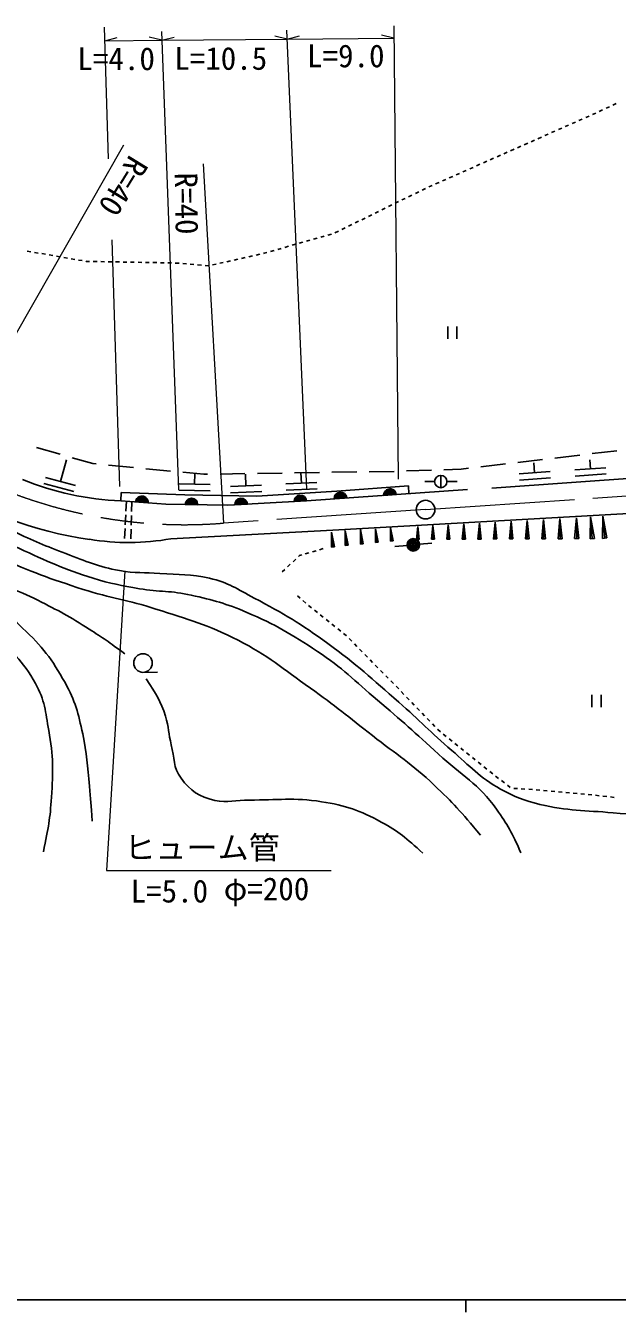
# Model space of a CAD drawing. Units: millimetres, scale not verified. Extents: x 40000 to 680000, y 20000 to 380000.
# Drawn here: x 132601 to 180186, y 204000 to 307501 of the extents above; entities that cross this region are included whole.
import ezdxf
from ezdxf.enums import TextEntityAlignment as Align

# ---------------------------------------------------------------- set-up
doc = ezdxf.new("R2010")
doc.units = ezdxf.units.MM
doc.header["$LTSCALE"] = 1000
doc.header["$PDMODE"] = 32
doc.header["$PDSIZE"] = 500
doc.linetypes.add('CHAIN', pattern=[18.5, 12, -1.5, 3.5, -1.5])
for name, color, linetype, lineweight in [('M-BGD', 7, 'Continuous', 25), ('M-BGD-HTXT', 7, 'Continuous', 13), ('M-BMK', 2, 'CHAIN', 13), ('M-BMK-SRVR', 3, 'Continuous', 25), ('M-STR-HTXT', 7, 'Continuous', 13), ('M-TTL-BAND', 7, 'Continuous', 25)]:
    doc.layers.add(name, color=color, linetype=linetype, lineweight=lineweight)
doc.styles.add('ＭＳ ゴシック', font='')
doc.styles.get('ＭＳ ゴシック').set_extended_font_data('MS Gothic')

msp = doc.modelspace()

# ---------------------------------------------------------------- hatches: boundary and pattern name
at = {"layer": 'M-BGD'}
for points in [[(162409, 269785, 1), (161412, 269717)], [(142443, 269113, 0.42168), (141980, 269664, 0.42168), (141441, 269188)], [(146436, 268965, 0.4205), (145945, 269484, 0.4205), (145437, 268982)], [(150432, 269014, 0.99528), (149418, 268957)], [(155189, 269280, 0.98833), (154191, 269224)], [(158419, 269514, 1), (157421, 269447)]]:
    msp.add_hatch(color=256, dxfattribs=at).paths.add_polyline_path(points)

# ---------------------------------------------------------------- linework, layer by layer
for p, q in [((179824, 301117), (180096, 301245)), ((177644, 300114), (177918, 300235)), ((178193, 300356), (178467, 300478)), ((178739, 300605), (179010, 300733)), ((179282, 300861), (179553, 300989)), ((175449, 299142), (175724, 299264)), ((175998, 299385), (176272, 299507)), ((176547, 299628), (176821, 299749)), ((177095, 299871), (177370, 299992)), ((173255, 298171), (173529, 298293)), ((173803, 298414), (174078, 298535)), ((174352, 298657), (174626, 298778)), ((174901, 298900), (175175, 299021)), ((170511, 296957), (170785, 297079)), ((171060, 297200), (171334, 297322)), ((171608, 297443), (171883, 297564)), ((172157, 297686), (172432, 297807)), ((172706, 297929), (172980, 298050)), ((168316, 295986), (168591, 296108)), ((168865, 296229), (169139, 296351)), ((169414, 296472), (169688, 296593)), ((169962, 296715), (170237, 296836)), ((166122, 295015), (166396, 295137)), ((166670, 295258), (166945, 295379)), ((167219, 295501), (167493, 295622)), ((167768, 295744), (168042, 295865)), ((163942, 294012), (164211, 294144)), ((164481, 294276), (164750, 294408)), ((165024, 294530), (165299, 294651)), ((165573, 294772), (165847, 294894)), ((161787, 292954), (162057, 293086)), ((162326, 293219), (162595, 293351)), ((162865, 293483), (163134, 293615)), ((163403, 293747), (163673, 293879)), ((159633, 291897), (159902, 292029)), ((160172, 292161), (160441, 292293)), ((160710, 292426), (160980, 292558)), ((161249, 292690), (161518, 292822)), ((157478, 290840), (157748, 290972)), ((158017, 291104), (158286, 291236)), ((158556, 291368), (158825, 291500)), ((159094, 291633), (159364, 291765)), ((154023, 289838), (154311, 289920)), ((154600, 290003), (154888, 290086)), ((155176, 290168), (155465, 290251)), ((155753, 290333), (156042, 290414)), ((156331, 290494), (156620, 290575)), ((156909, 290655), (157198, 290736)), ((132707, 289371), (133003, 289320)), ((133298, 289269), (133594, 289217)), ((133889, 289166), (134185, 289115)), ((134481, 289064), (134776, 289013)), ((135072, 288961), (135367, 288910)), ((135663, 288859), (135959, 288808)), ((149959, 288784), (150252, 288850)), ((150544, 288916), (150837, 288982)), ((151129, 289048), (151422, 289114)), ((151715, 289180), (151791, 289198)), ((151791, 289198), (152004, 289259)), ((152293, 289341), (152581, 289424)), ((152869, 289507), (153158, 289589)), ((153446, 289672), (153735, 289755)), ((136254, 288757), (136550, 288706)), ((136845, 288654), (137141, 288603)), ((137437, 288552), (137491, 288543)), ((137491, 288543), (137736, 288538)), ((138036, 288533), (138336, 288527)), ((138636, 288522), (138936, 288516)), ((139236, 288511), (139535, 288505)), ((139835, 288500), (140135, 288494)), ((140435, 288489), (140735, 288483)), ((141035, 288478), (141335, 288472)), ((141635, 288467), (141935, 288461)), ((142235, 288456), (142535, 288451)), ((142835, 288445), (143135, 288440)), ((143435, 288434), (143735, 288429)), ((144035, 288423), (144335, 288418)), ((144635, 288412), (144935, 288407)), ((145233, 288382), (145532, 288355)), ((145831, 288328), (146130, 288302)), ((146429, 288275), (146727, 288248)), ((147026, 288221), (147325, 288194)), ((147618, 288255), (147911, 288321)), ((148203, 288387), (148496, 288453)), ((148789, 288519), (149081, 288585)), ((149374, 288651), (149666, 288718)), ((166543, 283307), (166543, 282307)), ((167293, 283307), (167293, 282307)), ((133456, 273572), (135379, 273021)), ((178155, 273074), (180141, 273308)), ((135401, 270836), (135872, 272583)), ((136340, 272745), (137986, 272273)), ((137986, 272273), (138272, 272246)), ((169217, 272022), (171203, 272256)), ((201555, 272528), (170090, 270290)), ((172196, 272373), (174183, 272606)), ((173532, 271538), (173476, 272328)), ((175176, 272723), (177162, 272957)), ((178021, 271857), (177969, 272591)), ((139268, 272151), (141259, 271961)), ((142254, 271865), (144245, 271675)), ((145240, 271580), (146937, 271418)), ((146188, 270614), (146207, 271486)), ((146937, 271418), (147233, 271423)), ((148233, 271438), (150232, 271468)), ((150312, 270485), (150271, 271415)), ((151232, 271484), (153232, 271514)), ((154232, 271529), (156232, 271560)), ((154775, 270690), (154737, 271537)), ((157232, 271575), (159231, 271606)), ((160231, 271621), (162231, 271651)), ((163231, 271680), (165229, 271751)), ((165987, 271328), (165987, 270328)), ((166229, 271786), (167641, 271837)), ((167641, 271837), (168224, 271905)), ((174779, 271626), (172286, 271449)), ((179268, 271945), (176774, 271768)), ((179303, 271447), (176810, 271269)), ((136477, 270028), (134063, 270679)), ((136607, 270510), (134194, 271161)), ((147426, 270086), (144927, 270141)), ((147437, 270586), (144938, 270641)), ((151560, 270542), (149063, 270428)), ((156024, 270747), (153526, 270634)), ((156047, 270248), (153549, 270134)), ((168125, 270181), (155189, 269280)), ((157620, 270046), (163405, 270482)), ((163405, 270482), (163407, 269853)), ((165485, 270826), (164719, 270827)), ((166487, 270829), (167304, 270829)), ((174815, 271127), (172321, 270950)), ((140253, 269276), (140281, 269955)), ((143864, 269008), (140253, 269276)), ((140281, 269955), (145412, 269754)), ((140695, 269243), (140659, 268444)), ((141140, 269210), (141115, 268411)), ((145412, 269754), (151197, 269645)), ((155189, 269280), (148858, 268926)), ((151583, 270042), (149086, 269929)), ((151197, 269645), (157620, 270046)), ((157296, 266930), (200640, 269339)), ((140645, 268144), (140609, 267345)), ((141106, 268111), (141081, 267311)), ((148858, 268926), (143864, 269008)), ((140595, 267046), (140558, 266246)), ((161951, 266039), (161955, 267097)), ((162056, 266049), (161955, 267097)), ((162161, 266059), (161955, 267097)), ((164039, 266177), (164138, 267218)), ((164143, 266178), (164138, 267218)), ((164247, 266178), (164138, 267218)), ((165253, 266183), (165358, 267285)), ((165363, 266184), (165358, 267285)), ((165473, 266184), (165358, 267285)), ((166480, 266189), (166590, 267354)), ((166596, 266190), (166590, 267354)), ((166712, 266191), (166590, 267354)), ((167719, 266196), (167835, 267422)), ((167841, 266196), (167835, 267422)), ((167964, 266197), (167835, 267422)), ((168970, 266202), (169093, 267492)), ((169099, 266202), (169093, 267492)), ((169228, 266203), (169093, 267492)), ((170234, 266208), (170363, 267562)), ((170370, 266209), (170363, 267562)), ((170505, 266209), (170363, 267562)), ((171512, 266214), (171646, 267633)), ((171653, 266215), (171646, 267633)), ((171795, 266216), (171646, 267633)), ((172802, 266221), (172943, 267705)), ((172950, 266222), (172943, 267705)), ((173099, 266222), (172943, 267705)), ((174105, 266227), (174252, 267778)), ((174260, 266228), (174252, 267778)), ((174415, 266229), (174252, 267778)), ((175422, 266234), (175575, 267851)), ((175583, 266235), (175575, 267851)), ((175745, 266235), (175575, 267851)), ((176752, 266241), (176912, 267925)), ((176920, 266241), (176912, 267925)), ((177088, 266242), (176912, 267925)), ((177996, 266225), (178019, 268005)), ((178173, 266240), (178019, 268005)), ((178349, 266256), (178019, 268005)), ((178998, 266261), (179021, 268042)), ((179174, 266277), (179021, 268042)), ((179351, 266292), (179021, 268042)), ((141072, 267011), (141047, 266212)), ((144279, 266223), (157296, 266930)), ((157198, 265559), (157202, 266767)), ((157317, 265571), (157202, 266767)), ((157437, 265582), (157202, 266767)), ((158292, 265686), (158296, 266894)), ((158411, 265698), (158296, 266894)), ((158531, 265709), (158296, 266894)), ((159521, 265805), (159526, 266962)), ((159636, 265816), (159526, 266962)), ((159751, 265827), (159526, 266962)), ((160741, 265922), (160745, 267030)), ((160851, 265933), (160745, 267030)), ((160961, 265943), (160745, 267030)), ((162161, 266059), (161951, 266039)), ((164247, 266178), (164039, 266177)), ((165473, 266184), (165253, 266183)), ((166712, 266191), (166480, 266189)), ((167964, 266197), (167719, 266196)), ((169228, 266203), (168970, 266202)), ((170505, 266209), (170234, 266208)), ((171795, 266216), (171512, 266214)), ((173099, 266222), (172802, 266221)), ((174415, 266229), (174105, 266227)), ((175745, 266235), (175422, 266234)), ((177088, 266242), (176752, 266241)), ((178349, 266256), (177996, 266225)), ((179351, 266292), (178998, 266261)), ((155089, 265010), (155377, 265095)), ((155665, 265179), (155952, 265264)), ((156240, 265349), (156528, 265433)), ((157437, 265582), (157198, 265559)), ((158531, 265709), (158292, 265686)), ((159751, 265827), (159521, 265805)), ((160961, 265943), (160741, 265922)), ((163278, 265697), (162282, 265607)), ((165275, 265876), (164279, 265786)), ((153665, 263973), (153884, 264179)), ((154102, 264385), (154321, 264590)), ((154539, 264796), (154620, 264872)), ((154620, 264872), (154801, 264925)), ((153228, 263562), (153447, 263768)), ((154676, 261447), (154452, 261647)), ((155125, 261049), (154900, 261248)), ((155592, 260673), (155358, 260860)), ((156062, 260299), (155827, 260486)), ((156531, 259925), (156296, 260112)), ((157000, 259551), (156765, 259738)), ((157469, 259177), (157234, 259364)), ((157938, 258803), (157703, 258990)), ((158386, 258445), (158172, 258616)), ((158405, 258426), (158386, 258445)), ((158825, 257998), (158615, 258212)), ((159245, 257570), (159035, 257784)), ((159665, 257141), (159455, 257355)), ((160086, 256713), (159875, 256927)), ((160506, 256285), (160296, 256499)), ((160926, 255856), (160716, 256071)), ((142023, 255482), (143203, 255490)), ((161346, 255428), (161136, 255642)), ((161766, 255000), (161556, 255214)), ((162186, 254571), (161976, 254786)), ((162602, 254147), (162396, 254357)), ((162606, 254143), (162602, 254147)), ((163023, 253711), (162815, 253927)), ((178149, 253673), (178149, 252673)), ((178899, 253673), (178899, 252673)), ((163439, 253278), (163231, 253495)), ((163855, 252846), (163647, 253062)), ((164271, 252414), (164063, 252630)), ((164687, 251982), (164479, 252198)), ((165103, 251549), (164895, 251765)), ((165519, 251117), (165311, 251333)), ((165754, 250872), (165727, 250901)), ((165957, 250709), (165754, 250872)), ((166425, 250333), (166191, 250521)), ((166892, 249956), (166658, 250144)), ((167359, 249580), (167125, 249768)), ((167826, 249203), (167593, 249392)), ((168294, 248827), (168060, 249015)), ((168761, 248451), (168527, 248639)), ((169228, 248074), (168994, 248262)), ((169695, 247698), (169462, 247886)), ((170163, 247321), (169929, 247510)), ((170636, 246953), (170399, 247137)), ((171110, 246584), (170873, 246769)), ((171583, 246216), (171346, 246400)), ((172165, 246130), (171865, 246150)), ((172763, 246091), (172464, 246110)), ((173362, 246051), (173063, 246071)), ((173960, 245999), (173661, 246026)), ((174557, 245944), (174258, 245972)), ((175155, 245890), (174856, 245917)), ((175752, 245835), (175453, 245862)), ((176350, 245780), (176051, 245807)), ((176947, 245725), (176648, 245753)), ((177545, 245670), (177246, 245698)), ((178142, 245616), (177843, 245643)), ((178739, 245555), (178441, 245588)), ((179336, 245491), (179037, 245523)), ((179932, 245426), (179634, 245458))]:
    msp.add_line(p, q, dxfattribs=at)
for points in [[(162409, 269785, 1), (161412, 269717)], [(142443, 269113, 0.42168), (141980, 269664, 0.42168), (141441, 269188)], [(146436, 268965, 0.4205), (145945, 269484, 0.4205), (145437, 268982)], [(150432, 269014, 0.99528), (149418, 268957)], [(155189, 269280, 0.98833), (154191, 269224)], [(158419, 269514, 1), (157421, 269447)]]:
    msp.add_lwpolyline(points, format="xyb", close=True, dxfattribs=at)
for centre, radius in [((165987, 270828), 500), ((163776, 265741), 500), ((163776, 265741), 500), ((163776, 265741), 400), ((163776, 265741), 300), ((163776, 265741), 200), ((163776, 265741), 100), ((163776, 265741), 20), ((142034, 256232), 750)]:
    msp.add_circle(centre, radius, dxfattribs=at)
for centre, radius, start, end in [((141478, 294315), 28383, 235.14307, 262.39119), ((141286, 293152), 23899, 248.03913, 267.5237), ((140879, 285643), 19715, 260.78123, 279.93119)]:
    msp.add_arc(centre, radius, start, end, dxfattribs=at)
for points, knots in [([(140568, 256973), (139241, 257956), (138849, 258228), (137703, 258965), (136149, 259963), (135227, 260445), (133582, 261284), (131839, 262174), (130737, 262407), (128997, 263304), (126822, 264426), (125687, 265211), (123621, 266524), (121792, 267687), (120864, 268488), (119009, 269608), (117922, 270264), (117279, 270572), (116171, 271191), (113825, 272500), (112556, 273317), (110167, 274547), (107904, 275713), (106599, 276293), (104300, 277386), (102176, 278395), (101061, 279147), (98842, 279924), (97033, 280557), (95977, 280803), (94093, 281152), (91375, 281655), (89838, 281927), (87080, 282107), (85293, 282223), (84283, 282223), (82495, 282134), (80826, 282051), (79918, 281717), (78251, 281604), (76682, 281497), (75797, 281509), (74226, 281561), (72521, 281617), (71589, 281938), (69887, 282052), (69511, 282077), (69387, 282090), (68925, 282109)], [0, 0, 0, 0, 1, 1, 1, 2, 2, 2, 3, 3, 3, 4, 4, 4, 5, 5, 5, 6, 6, 6, 7, 7, 7, 8, 8, 8, 9, 9, 9, 10, 10, 10, 11, 11, 11, 12, 12, 12, 13, 13, 13, 14, 14, 14, 15, 15, 15, 16, 16, 16, 16]), ([(68723, 279059), (71483, 278834), (72399, 278754), (74744, 278941), (77021, 279123), (78242, 279628), (80503, 279951), (82817, 280281), (84114, 280626), (86452, 280606), (88800, 280586), (90134, 280453), (92428, 279951), (95310, 279320), (96817, 278558), (99578, 277522), (102123, 276567), (103519, 275949), (105992, 274820), (108798, 273540), (110348, 272770), (113060, 271300), (115429, 270016), (116730, 269244), (119009, 267807), (120985, 266561), (121992, 265710), (123976, 264477), (125845, 263316), (127048, 262927), (128888, 261721), (130318, 260783), (131120, 260230), (132354, 259047), (133922, 257543), (134711, 256553), (135765, 254653), (136591, 253164), (136828, 252197), (137184, 250532), (137531, 248913), (137572, 247977), (137730, 246329), (137835, 245233), (137866, 244868), (137948, 243519)], [0, 0, 0, 0, 1, 1, 1, 2, 2, 2, 3, 3, 3, 4, 4, 4, 5, 5, 5, 6, 6, 6, 7, 7, 7, 8, 8, 8, 9, 9, 9, 10, 10, 10, 11, 11, 11, 12, 12, 12, 13, 13, 13, 14, 14, 14, 15, 15, 15, 15]), ([(134019, 241035), (134441, 243036), (134555, 243698), (134674, 245429), (134817, 247526), (134824, 248736), (134455, 250805), (134187, 252310), (134140, 253239), (133391, 254571), (132353, 256416), (131437, 257268), (129870, 258692), (128318, 260103), (127269, 260682), (125531, 261857), (123869, 262983), (122885, 263535), (121192, 264614), (118823, 266124), (117555, 267065), (115134, 268489), (112979, 269756), (111748, 270428), (109512, 271545), (107566, 272518), (106441, 272993), (104436, 273838), (102579, 274620), (101538, 275064), (99633, 275721), (97411, 276487), (96180, 277007), (93875, 277467), (91761, 277889), (90543, 277984), (88390, 278068), (86227, 278152), (85000, 278200), (82850, 277959), (81055, 277757), (80077, 277446), (78319, 277031), (76518, 276605), (75552, 276181), (73735, 275830), (72189, 275532), (71322, 275307), (69750, 275230), (69249, 275205), (69069, 275188), (68466, 275197)], [0, 0, 0, 0, 1, 1, 1, 2, 2, 2, 3, 3, 3, 4, 4, 4, 5, 5, 5, 6, 6, 6, 7, 7, 7, 8, 8, 8, 9, 9, 9, 10, 10, 10, 11, 11, 11, 12, 12, 12, 13, 13, 13, 14, 14, 14, 15, 15, 15, 16, 16, 16, 17, 17, 17, 17]), ([(114581, 275728), (117021, 274491), (117649, 274163), (119603, 273135), (122557, 271580), (124142, 270576), (127107, 269042), (128860, 268135), (129846, 267633), (131638, 266804), (133255, 266055), (134172, 265656), (135840, 265030), (137494, 264409), (138414, 263982), (140152, 263665), (141402, 263438), (142131, 263546), (143397, 263442), (144958, 263315), (145860, 263400), (147388, 263054), (148888, 262715), (149627, 262174), (150986, 261455), (153389, 260183), (154707, 259394), (156908, 257798), (159249, 256100), (160429, 254974), (162612, 253077), (164309, 251602), (165165, 250668), (166869, 249202), (168353, 247925), (169085, 247036), (170799, 246091), (171960, 245450), (172676, 245176), (173965, 244863), (176217, 244315), (177551, 244392), (179859, 244180), (182858, 243905), (184555, 243979), (187555, 243716), (190451, 243463), (192068, 243247), (194951, 242870), (197075, 242593), (197758, 242498), (200381, 242106)], [0, 0, 0, 0, 1, 1, 1, 2, 2, 2, 3, 3, 3, 4, 4, 4, 5, 5, 5, 6, 6, 6, 7, 7, 7, 8, 8, 8, 9, 9, 9, 10, 10, 10, 11, 11, 11, 12, 12, 12, 13, 13, 13, 14, 14, 14, 15, 15, 15, 16, 16, 16, 17, 17, 17, 17]), ([(113442, 274520), (116102, 272912), (116769, 272509), (118900, 271218), (120904, 270004), (121989, 269259), (124030, 268107), (126505, 266710), (127880, 265890), (130471, 264723), (133039, 263566), (134530, 263020), (137212, 262158), (139471, 261431), (140819, 261300), (143079, 260575), (145707, 259732), (147226, 259320), (149683, 258064), (152108, 256825), (153278, 255796), (155496, 254216), (157496, 252791), (158555, 251909), (160490, 250396), (162449, 248864), (163652, 248123), (165457, 246411), (167016, 244932), (167544, 244334), (169196, 242372)], [0, 0, 0, 0, 1, 1, 1, 2, 2, 2, 3, 3, 3, 4, 4, 4, 5, 5, 5, 6, 6, 6, 7, 7, 7, 8, 8, 8, 9, 9, 9, 10, 10, 10, 10]), ([(172436, 240974), (171712, 242611), (171371, 243190), (170471, 244474), (169031, 246530), (167652, 247194), (165805, 248895), (163917, 250632), (162850, 251596), (160893, 253254), (159042, 254822), (158094, 255829), (156069, 257164), (153954, 258558), (152721, 259303), (150393, 260302), (148710, 261024), (147702, 261287), (145917, 261694), (144315, 262059), (143362, 261937), (141742, 262212), (140276, 262462), (139449, 262613), (138030, 263058), (135630, 263812), (134338, 264406), (132054, 265460), (129417, 266676), (128013, 267508), (125449, 268871), (123487, 269915), (122393, 270511), (120455, 271600), (118978, 272430), (118184, 272956), (116689, 273756), (115706, 274282), (115381, 274453), (114151, 275066)], [0, 0, 0, 0, 1, 1, 1, 2, 2, 2, 3, 3, 3, 4, 4, 4, 5, 5, 5, 6, 6, 6, 7, 7, 7, 8, 8, 8, 9, 9, 9, 10, 10, 10, 11, 11, 11, 12, 12, 12, 13, 13, 13, 13]), ([(164556, 240926), (163182, 242184), (162629, 242637), (161200, 243437), (159470, 244404), (158354, 244763), (156396, 245074), (154153, 245430), (152855, 245199), (150584, 245211), (149496, 245216), (148862, 244948), (147800, 245183), (146568, 245457), (145846, 245940), (145098, 246957), (144447, 247843), (144574, 248592), (144307, 249659), (144085, 250545), (144113, 251078), (143843, 251951), (143452, 253213), (143102, 253672), (142288, 254953)], [0, 0, 0, 0, 1, 1, 1, 2, 2, 2, 3, 3, 3, 4, 4, 4, 5, 5, 5, 6, 6, 6, 7, 7, 7, 8, 8, 8, 8])]:
    msp.add_open_spline(points, degree=3, knots=knots, dxfattribs=at)
msp.add_point((163776, 265741), dxfattribs=at)
at = {"layer": 'M-BGD-HTXT'}
for p, q in [((125999, 272512), (140494, 297915)), ((146880, 296400), (148508, 267486))]:
    msp.add_line(p, q, dxfattribs=at)
at = {"layer": 'M-BMK'}
for q in [(264485, 275476), (148508, 267486)]:
    msp.add_line((164764, 268571), q, dxfattribs=at)
msp.add_arc((145373, 306364), 39003, 240.21601, 274.61118, dxfattribs=at)
at = {"layer": 'M-BMK-SRVR'}
msp.add_circle((164764, 268571), 750, dxfattribs=at)
at = {"layer": 'M-STR-HTXT'}
for p, q in [((139258, 296796), (138931, 307398)), ((162202, 307501), (162571, 271027)), ((138965, 306293), (139963, 306551)), ((143541, 306332), (142539, 306574)), ((143516, 307030), (144887, 270168)), ((143541, 306332), (144539, 306591)), ((143541, 306332), (153637, 306420)), ((153637, 306420), (152635, 306662)), ((155203, 270229), (153606, 307132)), ((153637, 306420), (154635, 306679)), ((153637, 306420), (162213, 306495)), ((162213, 306495), (161210, 306736)), ((138965, 306293), (143541, 306332)), ((140159, 270434), (139545, 290287)), ((140574, 263639), (139100, 239541)), ((139100, 239541), (157159, 239532))]:
    msp.add_line(p, q, dxfattribs=at)
at = {"layer": 'M-TTL-BAND'}
for p, q in [((40000, 205000), (579000, 205000)), ((168000, 205000), (168000, 204000))]:
    msp.add_line(p, q, dxfattribs=at)

# ---------------------------------------------------------------- texts
at = {"layer": 'M-BGD-HTXT', "style": 'ＭＳ ゴシック'}
for rotation, p in [(238.438, (140507, 297494)), (271.08, (144029, 295665))]:
    msp.add_text('R=40', height=1833, rotation=rotation, dxfattribs=at).set_placement(p, align=Align.BOTTOM_LEFT)
at = {"layer": 'M-STR-HTXT', "style": 'ＭＳ ゴシック'}
for s, p in [('L=4.0', (136759, 303379)), ('L=10.5', (144546, 303404)), ('L=9.0', (155230, 303609)), ('ヒューム管', (140537, 239914)), ('L=5.0', (141038, 236415)), ('φ=200', (148530, 236599))]:
    msp.add_text(s, height=1833, dxfattribs=at).set_placement(p, align=Align.BOTTOM_LEFT)

doc.saveas('drawing.dxf')
